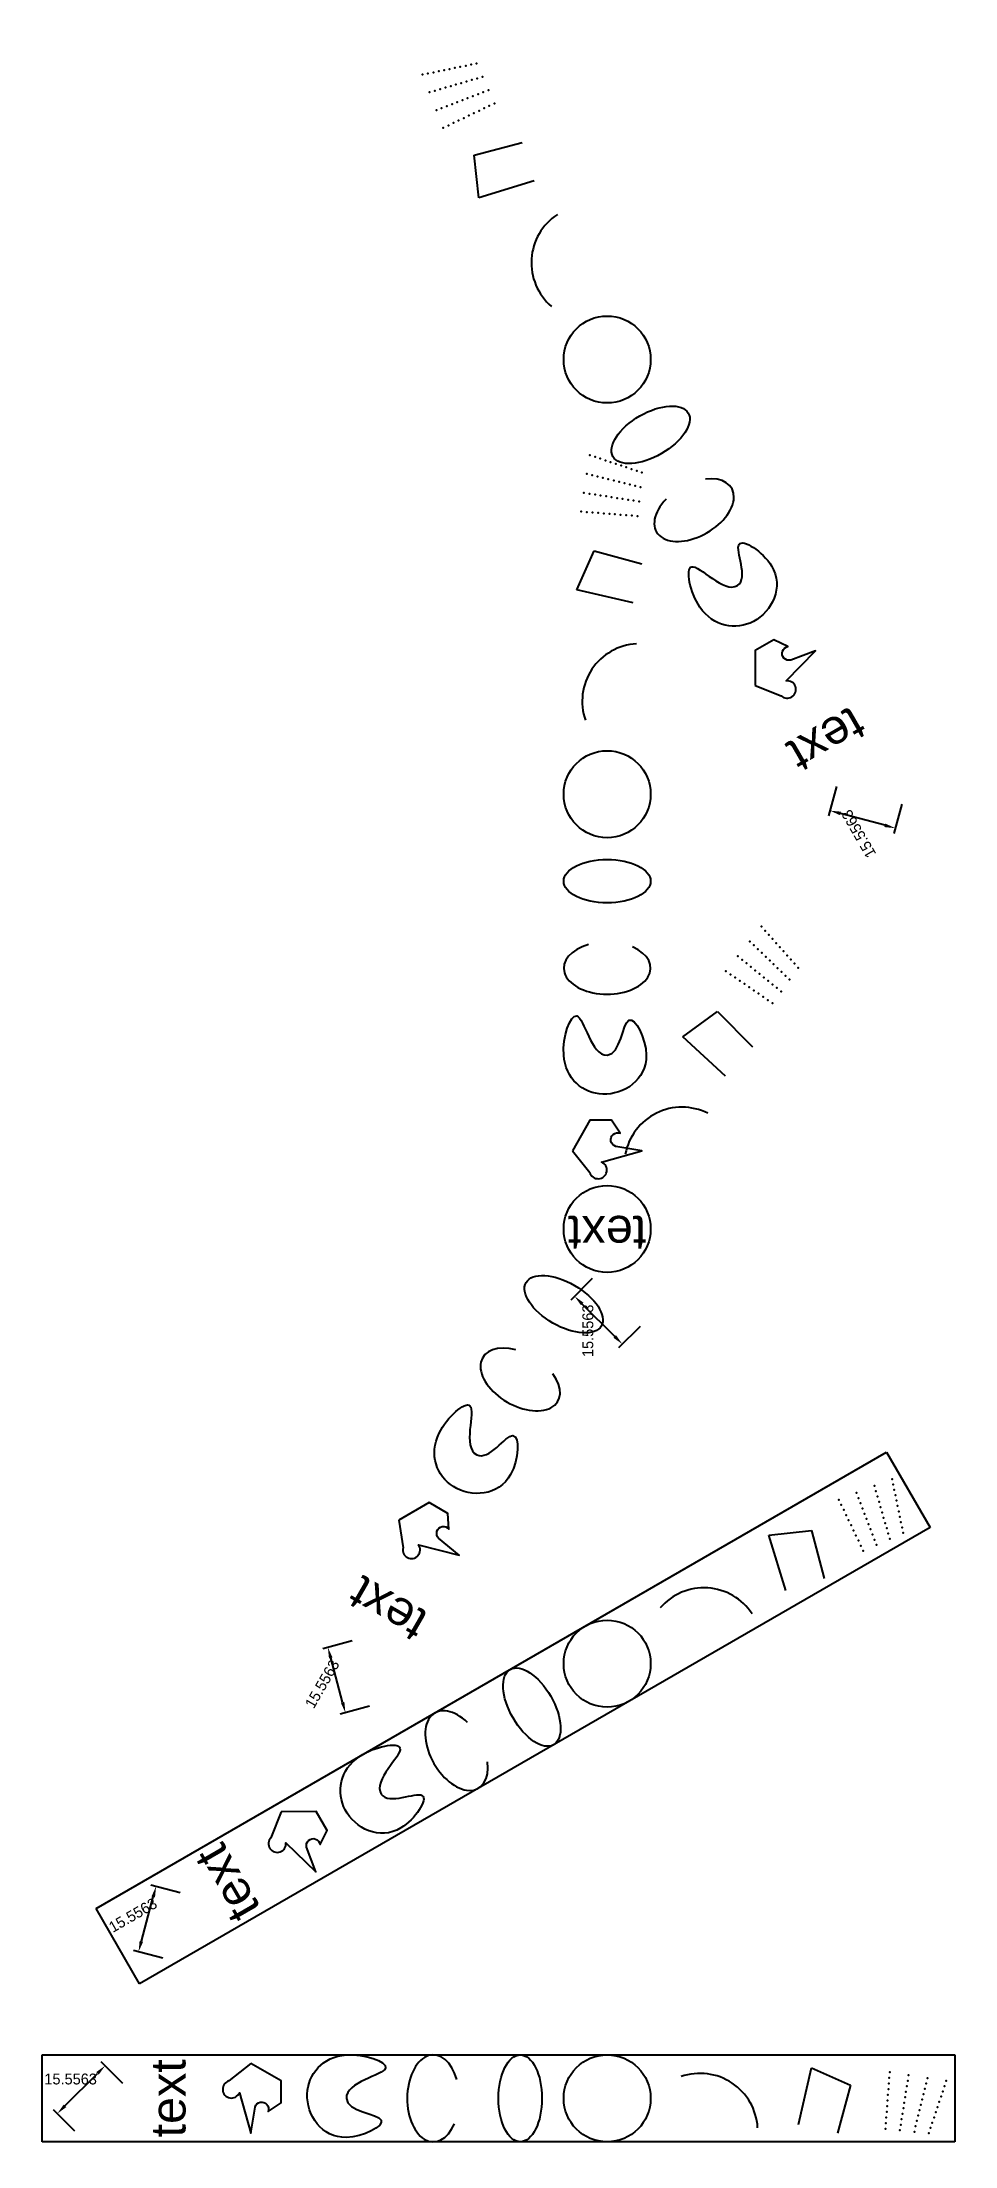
# Model space of a CAD drawing. Header units: millimetres. Extents: x -130 to 80, y -11 to 473.
import ezdxf

# ---------------------------------------------------------------- set-up
doc = ezdxf.new("R2010")
doc.units = ezdxf.units.MM
doc.layers.get('0').update_dxf_attribs({"lineweight": 25, "true_color": 0xffffff})
doc.layers.get('Defpoints').update_dxf_attribs({"true_color": 0xffffff})
doc.styles.add('QCADDimTextStyle', font='txt')
doc.styles.add('textstyle20', font='')
doc.styles.get('textstyle20').set_extended_font_data('Arial')
doc.dimstyles.new('QCADDimStyle', dxfattribs={"dimtxt": 2.5, "dimasz": 2.5, "dimexe": 1.25, "dimexo": 0.625, "dimtad": 1, "dimtoh": 1, "dimdec": 4, "dimzin": 0, "dimdsep": 46, "dimtxsty": 'QCADDimTextStyle', "dimcen": 0.09, "dimadec": 0, "dimazin": 0, "dimtfac": 1, "dimtdec": 4, "dimtofl": 0, "dimtmove": 0, "dimatfit": 3, "dimfxl": 1, "dimtolj": 1, "dimtzin": 0, "dimarcsym": 0})

# ---------------------------------------------------------------- blocks, each defined once
blk = doc.blocks.new('*D4')
at = {"color": 0, "lineweight": -2}
for p, q in [((-124.73, -1.73), (-117.27, 5.73)), ((-111.44, 3.44), (-116.38, 8.38)), ((-122.44, -7.56), (-127.38, -2.62))]:
    blk.add_line(p, q, dxfattribs=at)
at = {"color": 0}
for points in [[(-116.97, 5.44), (-117.56, 6.03), (-115.5, 7.5)], [(-125.03, -1.44), (-124.44, -2.03), (-126.5, -3.5)]]:
    blk.add_solid(points, dxfattribs=at)
at = {"layer": 'Defpoints', "color": 0}
for p in [(-115.5, 7.5), (-111, 3), (-122, -8)]:
    blk.add_point(p, dxfattribs=at)
at = {"color": 0, "insert": (-123.43, 4.43), "char_height": 2.5, "attachment_point": 5, "style": 'QCADDimTextStyle'}
blk.add_mtext('\\A1;15.5563', dxfattribs=at)
blk = doc.blocks.new('block 1')
for p, q in [((44, -6), (47, 7)), ((47, 7), (56, 3)), ((56, 3), (53, -8))]:
    blk.add_line(p, q)
blk.add_lwpolyline([(-82, 8), (-87, 4, 1.574691361), (-84.61957, 1.27228), (-82, -8), (-81, -2, -1.05454092), (-78, -3), (-75, -1), (-75, 4)], format="xyb", close=True)
blk.add_circle((0, 0), 10)
blk.add_arc((21.37715, -7.51721), 13.26046, 3.3288624, 109.2742583)
blk.add_ellipse((-40, 0), major_axis=(0, 10), ratio=0.6, start_param=5.159908956, end_param=10.371551235)
blk.add_ellipse((-20, 0), major_axis=(0, 10), ratio=0.5)
blk.add_open_spline([(-60, 0), (-60.20279, 3.79517), (-44.22721, 6.3624), (-63.01163, 12.66671), (-72.37287, 1.22928), (-63.52569, -12.65677), (-46.09418, -3.81452), (-59.83221, -3.14018), (-60, 0)], degree=3, knots=[0, 0, 0, 0, 11.401754251, 20.888587231, 33.616509293, 47.07013334, 56.01440525, 65.448386382, 65.448386382, 65.448386382, 65.448386382])
for p in [(65, 6), (69.33333, 5.33333), (64.6, 0.8), (64.7, 2.1), (64.8, 3.4), (64.9, 4.7), (68.53333, 0.26667), (68.73333, 1.53333), (68.93333, 2.8), (69.13333, 4.06667), (72.76667, 0.96667), (73.06667, 2.2), (73.36667, 3.43333), (73.66667, 4.66667), (76.8, 0.4), (77.2, 1.6), (77.6, 2.8), (78, 4), (64.2, -4.4), (64.3, -3.1), (64.4, -1.8), (64.5, -0.5), (67.73333, -4.8), (67.93333, -3.53333), (68.13333, -2.26667), (68.33333, -1), (71.56667, -3.96667), (71.86667, -2.73333), (72.16667, -1.5), (72.46667, -0.26667), (75.2, -4.4), (75.6, -3.2), (76, -2), (76.4, -0.8), (64, -7), (64.1, -5.7), (67.33333, -7.33333), (67.53333, -6.06667), (70.66667, -7.66667), (70.96667, -6.43333), (71.26667, -5.2), (74, -8), (74.4, -6.8), (74.8, -5.6)]:
    blk.add_point(p)
at = {"insert": (-105, -9), "char_height": 8, "attachment_point": 1, "rotation": 90, "style": 'textstyle20'}
blk.add_mtext('text', dxfattribs=at)
dim = blk.add_aligned_dim(p1=(-122, -8), p2=(-111, 3), distance=6.36396, dimstyle='QCADDimStyle', override={"dimtxt": 2.5, "dimasz": 2.5, "dimexe": 1.25, "dimexo": 0.625, "dimgap": 0.625, "dimzin": 8, "dimclrd": 0, "dimclre": 0, "dimclrt": 0, "dimazin": 3, "dimtmove": 2})
dim.commit()
dim.dimension.update_dxf_attribs({"geometry": '*D4', "text_midpoint": (-123.43068, 4.43068)})

msp = doc.modelspace()

# ---------------------------------------------------------------- linework, layer by layer
for p, q in [((-117.58, 43.66), (64.28, 148.66)), ((64.28, 148.66), (74.28, 131.34)), ((74.28, 131.34), (-107.58, 26.34)), ((-107.58, 26.34), (-117.58, 43.66)), ((-130, 10), (80, 10)), ((-130, -10), (-130, 10)), ((80, 10), (80, -10)), ((80, -10), (-130, -10))]:
    msp.add_line(p, q)

# ---------------------------------------------------------------- block references
for p, rotation in [((0, 400), 120), ((0, 300), 90), ((0, 200), 60), ((0, 100), 30)]:
    msp.add_blockref('block 1', p, dxfattribs=dict(rotation=rotation))
msp.add_blockref('block 1', (0, 0))

doc.saveas('drawing.dxf')
